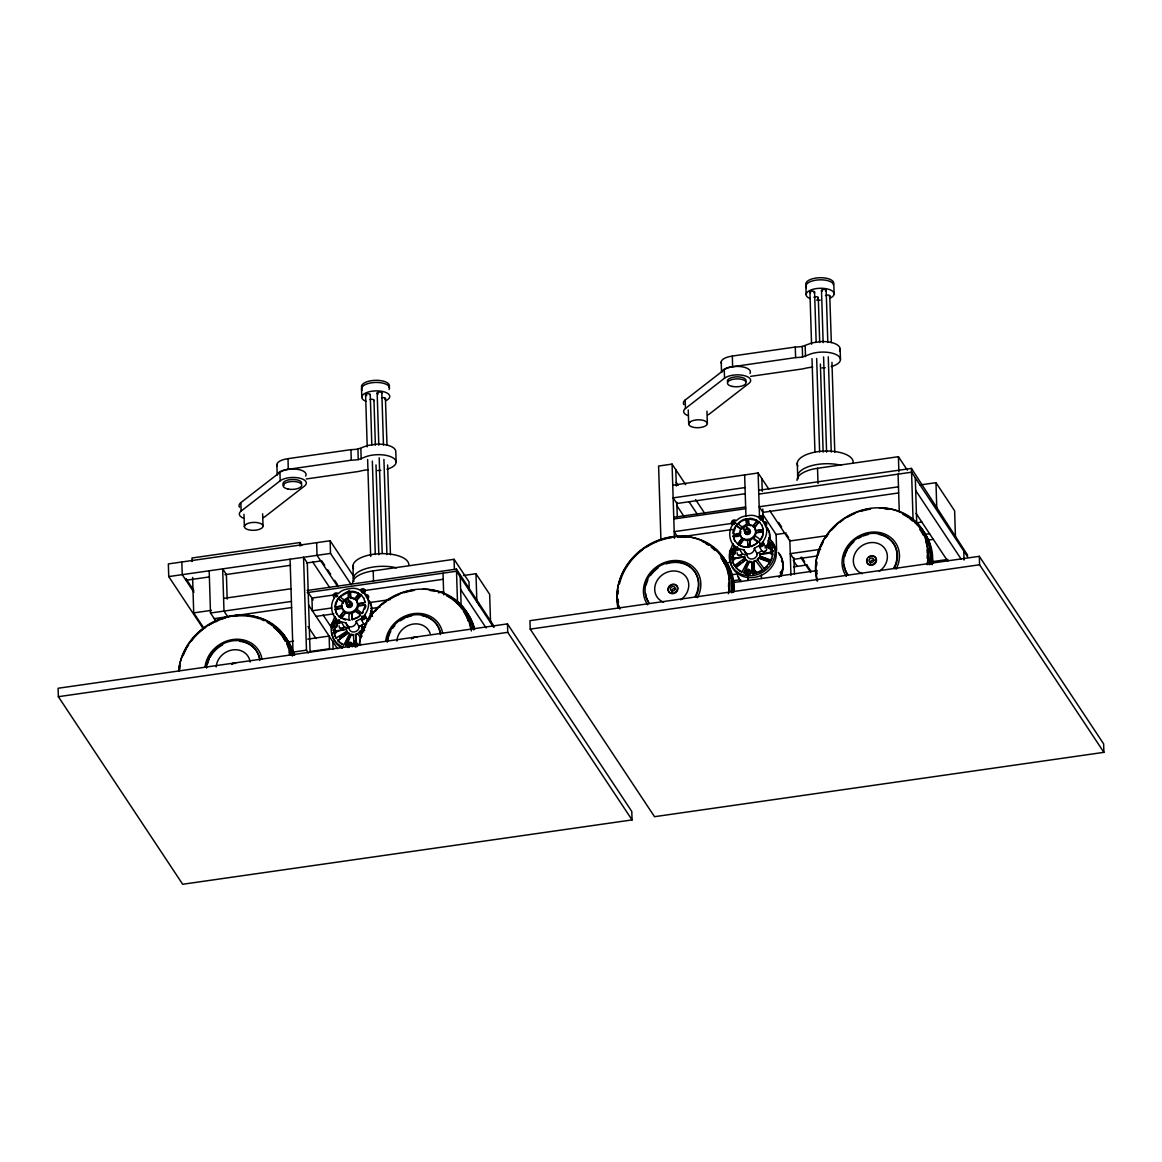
<?xml version="1.0" encoding="UTF-8"?>
<svg xmlns="http://www.w3.org/2000/svg" width="1162" height="1162" viewBox="0 0 1162 1162"><rect width="100%" height="100%" fill="white"/><g stroke="black" fill="none" stroke-linecap="round" stroke-linejoin="round"><path stroke-width="1.5" d="M364.679 630.196L361.484 629.02L361.948 626.972L365.173 626.463M361.818 629.586L361.948 626.972M772.033 558.283A20.989 18.519 -30.3 0 1 771.103 560.723L759.57 556.046L760.035 553.998L769.694 552.473L770.101 553.185A2.571 2.266 -30.3 0 0 772.338 553.998L772.004 553.432A2.571 2.266 -30.3 0 1 769.767 552.618L769.694 552.473M759.904 556.613L760.035 553.998M358.259 604.821C358.826 611.938 348.716 616.615 344.01 611.212M740.383 534.36L740.804 531.426M738.146 544.266L742.039 538.18L745.743 540.432L750.884 539.938L755.518 535.726L755.968 530.424L763.303 529.683L757.973 530.526M772.512 553.286L772.469 553.969A20.989 18.519 -30.3 0 1 770.769 560.142L771.103 560.723M772.846 553.853L772.803 554.535A20.989 18.519 -30.3 0 1 772.628 555.799M352.376 646.842L352.798 644.895A2.803 2.469 -30.3 0 0 351.636 643.399M372.755 612.708L370.867 610.863L370.634 614.364M371.709 613.245L371.128 604.313L364.127 593.143A2.774 2.455 -30.3 0 0 364.447 589.294A2.774 2.455 -30.3 0 0 360.394 589.962L360.205 590.281A13.944 12.303 -30.3 0 0 351.578 588.379L346.349 589.207A13.929 12.288 -30.3 0 0 338.157 593.767L337.982 593.55A2.774 2.455 -30.3 0 0 333.915 594.043A2.774 2.455 -30.3 0 0 334.54 597.733C329.674 604.385 331.199 614.466 336.82 619.491A2.774 2.455 -30.3 0 0 337.329 623.21A2.774 2.455 -30.3 0 0 341.25 621.844L345.971 622.905A5.287 4.663 -30.3 0 0 351.403 626.841A5.287 4.663 -30.3 0 0 356.211 621.292L360.714 618.765A2.774 2.455 -30.3 0 0 364.737 618.881A2.774 2.455 -30.3 0 0 364.766 615.09L366.655 611.778A19.129 16.878 -30.3 0 0 365.565 594.552L364.185 593.114M733.832 524.599L734.442 523.394L736.098 523.336M736.679 550.091L738.306 548.609M745.641 572.125A2.803 2.469 -30.3 0 0 745.496 572.793L745.539 573.462A2.803 2.469 -30.3 0 0 750.478 573.868L750.884 571.922A2.803 2.469 -30.3 0 0 749.083 570.193M757.188 572.881L756.128 573.186L755.837 572.111A2.571 2.266 -30.3 0 0 754.458 570.31L753.484 561.377L755.576 560.534L762.809 570.179L762.17 570.6A20.989 18.519 -30.3 0 1 758.481 572.416M756.128 573.186L756.157 572.677A2.571 2.266 -30.3 0 0 754.792 570.876L754.051 570.222M730.302 551.935L730.157 552.604A2.803 2.469 -30.3 0 0 731.363 554.753L733.396 554.928A2.803 2.469 -30.3 0 0 733.048 549.931L734.399 546.736L732.902 543.584L729.765 552.211A23.56 20.785 -30.3 0 0 753.528 575.451A23.56 20.785 -30.3 0 0 773.892 545.254L768.953 537.89L767.748 543.918L765.017 547.956M768.953 537.89L769.854 539.444L769.215 531.339L762.214 520.169A2.774 2.455 -30.3 0 0 762.533 516.32A2.774 2.455 -30.3 0 0 758.481 516.988L758.292 517.308A13.944 12.303 -30.3 0 0 749.679 515.405L744.435 516.233A13.929 12.288 -30.3 0 0 736.243 520.794L736.069 520.576A2.774 2.455 -30.3 0 0 732.016 521.07A2.774 2.455 -30.3 0 0 732.626 524.759C727.935 531.063 729.14 541.565 734.907 546.518A2.774 2.455 -30.3 0 0 735.415 550.236A2.774 2.455 -30.3 0 0 739.337 548.871L744.072 549.931A5.287 4.663 -30.3 0 0 749.49 553.867A5.287 4.663 -30.3 0 0 754.312 548.319L758.801 545.791A2.774 2.455 -30.3 0 0 762.824 545.908A2.774 2.455 -30.3 0 0 762.853 542.117L764.756 538.805A19.129 16.878 -30.3 0 0 763.652 521.578L762.272 520.126M343.386 602.265L338.069 598.386L335.615 602.802L334.932 607.029L342.093 605.896L342.194 607.915M364.708 608.975C369.618 600.1 356.603 610.05 357.911 603.485M743.201 527.926L741.516 529.204L736.156 525.413C730.186 533.954 733.091 534.898 740.15 533.983C742.3 538.456 722.822 535.958 740.31 535.014M756.099 532.53L763.231 531.412L763.042 534.767M335.121 606.898L338.069 598.386M733.207 533.924L736.156 525.413M331.766 624.154L334.801 616.557L335.586 617.879M729.765 552.211L729.852 551.18M753.092 574.464L754.893 573.157M352.769 645.869L352.812 645.259A2.571 2.266 -30.3 0 1 353.887 643.675L353.48 634.612L351.331 634.408L345.739 645.418L347.743 646.333A2.803 2.469 -30.3 0 1 347.888 645.68M750.855 572.895L750.899 572.285A2.571 2.266 -30.3 0 1 751.974 570.702L751.567 561.638L749.417 561.42L743.825 572.445L745.379 573.389M732.946 549.873L733.948 545.98M336.777 630.734L336.69 631.024A2.571 2.266 -30.3 0 1 334.031 632.651A20.989 18.519 -30.3 0 0 336.123 638.069L346.973 631.111L346.305 629.223L336.777 630.734L337.024 631.591A2.571 2.266 -30.3 0 1 334.351 633.217A20.989 18.519 -30.3 0 0 336.457 638.635M734.936 566.228L734.558 565.662A21.047 18.563 -30.3 0 1 732.452 560.244A2.571 2.266 -30.3 0 0 735.11 558.617L744.726 556.816L734.776 558.05A2.571 2.266 -30.3 0 1 732.118 559.677A20.989 18.519 -30.3 0 0 734.224 565.095L734.936 566.228L740.165 562.466M362.312 593.056L364.258 591.966M370.576 614.306L366.931 620.929M760.398 520.068L761.647 518.935L762.868 519.37M334.845 622.861L336.297 619.724M761.095 539.517L762.795 536.002M344.01 644.794L349.631 633.74L348.004 632.535L337.881 640.611A20.989 18.519 -30.3 0 0 343.705 645.084L343.371 644.518A20.989 18.519 -30.3 0 1 337.546 640.044M345.143 643.777L349.166 635.89M346.073 645.999L351.331 634.408M742.097 571.82L747.66 561.159L746.091 559.547L735.662 567.056A20.989 18.519 -30.3 0 0 741.458 571.544L741.792 572.111A20.989 18.519 -30.3 0 1 737.667 569.38M744.842 567.652L748.052 561.333M744.159 573.011L749.417 561.42M758.684 557.731L757.537 559.968L758.684 557.731L769.883 561.842L769.52 562.481A20.989 18.519 -30.3 0 1 764.102 568.479L764.436 569.046A20.989 18.519 -30.3 0 0 765.482 568.174M769.883 561.842L769.854 563.047A20.989 18.519 -30.3 0 1 769.113 564.166M734.399 546.736L734.834 545.98M361.411 635.541L359.116 632.375L360.583 630.705L363.793 631.881M359.45 632.941L360.583 630.705M343.124 603.456L343.603 602.642L338.287 598.764M363.009 612.49L362.268 613.391L356.719 609.135L355.441 611.256L360.772 615.148L358.259 617.196M759.396 540.926L758.859 542.175C748.996 538.761 754.864 532.37 760.355 540.417M341.265 621.83L344.257 626.943L343.313 628.032A2.774 2.455 -30.3 0 1 340.626 628.453L340.045 628.148A2.774 2.455 -30.3 0 1 339.188 625.839M362.864 618.605L364.345 617.777M739.352 548.856L742.344 553.969L741.4 555.058A2.774 2.455 -30.3 0 1 738.712 555.48L738.131 555.175A2.774 2.455 -30.3 0 1 737.274 552.865M760.95 545.632L762.911 544.949M339.013 597.878C341.497 593.462 361.672 584.704 338.796 597.5M355.209 610.878C365.652 614.756 357.402 617.676 352.071 619.462C353.19 607.857 347.046 613.289 349.486 620.334M736.882 524.527C737.855 523.452 747.965 514.214 746.556 522.639M737.1 524.904L741.458 521.172L746.338 519.341M758.655 541.797L755.039 544.658L750.158 546.489L749.737 539.88L750.158 546.489M760.122 540.039L762.577 535.624L763.26 531.397M759.614 541.303L751.538 546.663M355.238 646.784L357.388 646.435M732.525 552.575L732.089 553.824M771.829 552.429C775.446 551.427 770.086 548.043 770.638 551.805C771.844 553.766 774.618 550.57 772.294 549.873M339.42 617.022L343.952 611.154L339.435 617.007M354.454 599.011L359.189 593.55L354.686 599.389M345.593 620.058L340.916 617.85L345.651 612.389M341.134 618.228L345.869 612.766M356.371 600.623C368.775 588.35 351.984 598.474 358.099 603.775L363.43 602.947M737.507 544.048L742.039 538.18M757.275 520.576L752.773 526.415L757.275 520.576C751.988 517.932 745.249 515.841 748.807 525.209M739.235 545.254L743.738 539.415L739.235 545.254L742.489 546.677M754.458 527.65L758.975 521.796L754.458 527.65L756.331 532.821L763.449 531.789M276.876 464.539L277.21 475.084A13.988 5.941 -1.8 0 1 288.249 469.303L288.031 458.656L350.939 449.65A26.697 11.329 -1.8 0 0 357.925 449.055L367.686 445.467L376.982 444.145A18.665 7.916 -1.8 0 1 395.792 451.51L396.126 462.069M288.423 469.288L351.273 460.196A26.697 11.329 -1.8 0 0 358.259 459.615L364.171 457.392A18.665 7.916 -1.8 0 1 392.175 457.363A18.665 7.916 -1.8 0 1 386.931 469.187M721.21 361.934L721.544 372.494A13.988 5.941 -1.8 0 1 732.583 366.698L732.365 356.051L795.273 347.046A26.697 11.329 -1.8 0 0 802.259 346.45L812.02 342.863L821.316 341.541A18.665 7.916 -1.8 0 1 839.53 350.968M732.757 366.698L795.607 357.591A26.697 11.329 -1.8 0 0 802.593 357.01L808.505 354.802A18.665 7.916 -1.8 0 1 836.509 354.759A18.665 7.916 -1.8 0 1 831.266 366.582M344.068 601.35L344.823 600.58M358.898 626.696L363.706 623.878L360.714 618.765M756.999 553.722L761.793 550.904L758.801 545.791M336.079 596.614L337.706 596.15M338.926 622.12L341.076 622.033M239.546 507.184A13.988 5.941 -1.8 0 1 240.854 502.638L279.926 472.353A13.988 5.941 -1.8 0 1 297.341 469.317A13.988 5.941 -1.8 0 1 305.635 476.1M243.483 518.179A13.988 5.941 -1.8 0 1 241.115 511.077L280.187 480.792A13.988 5.941 -1.8 0 1 299.259 478.061A13.988 5.941 -1.8 0 1 304.531 486.021L265.459 516.306A13.988 5.941 -1.8 0 1 263.266 517.598M683.881 404.579A13.988 5.941 -1.8 0 1 685.188 400.033L724.26 369.748A13.988 5.941 -1.8 0 1 741.676 366.727A13.988 5.941 -1.8 0 1 749.969 373.496M687.817 415.575A13.988 5.941 -1.8 0 1 685.449 408.472L724.536 378.187A13.988 5.941 -1.8 0 1 743.593 375.457A13.988 5.941 -1.8 0 1 748.865 383.416L709.793 413.701A13.988 5.941 -1.8 0 1 707.6 414.994M339.464 637.313L347.307 631.678M337.895 640.596L348.339 633.101L349.631 633.74M734.602 565.662C736.272 564.354 750.637 553.562 742.779 560.578M765.671 526.081L765.729 526.037A2.774 2.455 -30.3 0 0 765.104 521.767M358.07 645.665A2.571 2.266 -30.3 0 0 356.705 643.85L355.398 634.35L357.489 633.508L360.772 637.967M356.298 643.763L355.732 634.917L357.489 633.508M754.385 570.789L753.818 561.943L755.576 560.534M354.221 644.242L354.149 640.567M357.17 618.01L352.071 619.462M773.326 545.123L773.543 545.733A2.803 2.469 -30.3 0 1 772.672 548.232L770.697 549.06A2.803 2.469 -30.3 0 1 768.619 545.312M355.514 646.697C359.334 644.271 351.897 643.341 354.497 646.624M769.694 542.596L770.624 543.191A2.803 2.469 -30.3 0 1 772.875 544.368L773.442 544.499M773.892 545.254L772.991 544.688M362.137 625.359L359.203 626.405A5.287 4.663 -30.3 0 1 354.395 631.954A5.287 4.663 -30.3 0 1 348.963 628.017L345.971 622.905M746.759 525.95L747.66 525.311M755.794 572.619L756.869 572.3A20.989 18.519 -30.3 0 0 761.836 570.034L762.809 570.179M749.65 539.909L747.573 540.243L747.907 546.866L749.025 546.677M747.253 518.76L756.622 520.344M350.721 598.183C346.842 588.8 354.642 590.717 359.407 593.927M350.285 591.545L358.535 593.317M747.907 546.881L743.462 546.706L739.003 544.876M749.258 547.07L743.68 547.084M333.814 622.266L335.862 618.954L334.801 616.557M372.523 616.165L371.608 615.569M747.471 519.138L748.604 518.964L748.924 523.931M736.839 533.866L740.179 532.922M363.575 597.864L365.202 602.657L358.099 603.775M336.965 607.116L342.093 605.896M338.999 616.731L336.53 613.536L335.121 609.12L342.224 608.002M358.012 605.504L365.391 604.763L362.268 613.391M335.121 609.12L342.441 608.38M738.509 555.378L741.588 554.884M763.027 551.718L765.351 551.354M760.369 554.564L770.028 553.039M340.422 628.351L343.502 627.858M337.111 631.3L346.305 629.223M362.283 627.538L365.507 627.03M750.637 376.357L803.073 368.848A26.697 11.329 -1.8 0 1 811.86 367.221L812.717 367.148M306.303 478.962L358.738 471.452A26.697 11.329 -1.8 0 1 367.526 469.826L368.383 469.753M685.696 484.656L672.072 464.103L658.593 466.035L660.931 540.214M672.74 485.208L758.118 472.992L768.779 489.057M301.829 545.559L299.84 542.552L191.991 557.992L192.108 561.537M797.001 480.356A27.99 11.867 -1.8 0 1 817.525 468.286L898.415 456.695L907.362 470.203M353.771 576.425L330.124 540.751L168.345 563.919L168.737 576.584L203.219 628.613M745.031 487.575L673.132 497.873L676.865 503.509L745.263 493.705M758.655 490.291L911.444 468.417L967.452 554.928L967.51 556.627L911.574 472.208L758.786 494.097M168.737 576.584L330.516 553.417L351.2 584.631M209.015 576.977L185.949 580.288L185.905 578.589L193.851 590.601M224.978 574.696L290.616 565.298M306.579 563.004L320.77 560.97M673.742 517.293L745.641 507.01M673.8 518.993L745.699 508.695M898.487 486.805L759.178 506.763L762.911 512.384L898.647 492.949M920.013 484.961L935.976 482.68L954.627 510.815L955.454 537.207M352.667 582.961A27.99 11.867 -1.8 0 1 373.191 570.891L454.081 559.3L468.998 581.813L469.259 590.252M732.075 523.365L674.192 531.659L677.925 537.28L732.292 529.494M223.598 598.415L291.008 588.771M307.117 590.499L456.448 569.119L494.402 626.783M307.175 592.605L456.506 571.225L493.603 627.204M192.601 577.47L193.72 612.882L211.397 610.355M463.551 575.51L475.984 573.723L489.667 594.363L490.553 622.512M333.233 595.046L311.939 598.081L312.346 610.747L331.853 607.958M365.159 590.47L443.216 579.286M209.189 570.789L210.511 613.013L291.401 601.437M786.224 533.024L776.114 534.476L776.623 550.556M214.244 618.634L291.589 607.566M789.855 540.984L827.373 535.624M916.658 522.827L922.018 522.058M370.881 602.366L390.388 599.577M438.292 592.722L443.608 591.952M316.079 616.383L333.814 613.841M371.056 608.51L379.93 607.232M725.916 562.873L731.188 562.117M820.619 549.306L790.262 553.649L793.995 559.285L817.206 555.959M924.211 534.476L929.571 533.707M927.93 540.098L933.289 539.328M731.581 574.783L736.839 574.028M793.69 566.867L807.358 564.921M288.176 641.947L293.521 641.177M307.756 639.129L329.122 636.079L329.529 648.745L310.385 651.475M731.799 580.913L740.572 579.649M733.12 582.583L816.93 570.586M290.079 559.212L292.998 652.085L306.477 650.168L308.337 652.971M931.982 561.711L947.974 559.416M507.474 623.892L58.1 688.253L58.361 696.692L182.681 884.267L632.055 819.922L631.794 811.468L507.474 623.892L507.736 632.346L632.055 819.922M979.319 556.322L529.945 620.682L530.206 629.121L654.526 816.697L1103.9 752.337L1103.639 743.898L979.319 556.322L979.581 564.761L1103.9 752.337M58.361 696.692L507.736 632.346M530.206 629.121L979.581 564.761M749.751 562.001L751.901 562.205L752.351 569.395M351.665 634.975L353.48 634.612M346.363 627.858L349.312 628.206M749.969 525.616L750.986 525.761M742.344 553.969L747.398 555.233M344.257 626.943L348.963 628.017M355.964 643.196L356.371 643.283A2.571 2.266 -30.3 0 1 357.736 645.084L358.767 645.288A20.989 18.519 -30.3 0 0 361.324 644.285M365.42 624.793L363.706 623.892M743.811 572.474L745.844 573.491M345.724 645.447L347.758 646.464M352.885 598.75L353.858 599.026M336.283 631.068L334.627 631.329L334.191 632.578M759.57 556.046L770.755 560.142M759.004 558.297L770.217 562.408M752.54 526.037L754.24 527.272M742.823 538.863L743.651 539.371M758.132 521.172L759.628 522.45M738.364 544.644L734.616 540.562L733.207 536.147M360.046 594.145L361.542 595.423M340.916 617.85L350.038 620.232M734.631 558.283L733.004 558.152L732.278 559.605M758.35 521.549L759.207 522.174M737.638 523.655L742.983 527.548M753.296 537.904L758.888 542.175M736.374 525.79L740.368 528.695M360.264 594.537L361.121 595.147M339.551 596.629L344.882 600.522M355.369 599.563L356.095 600.188M765.235 525.892L767.269 527.795M761.793 550.919L763.507 551.819L765.54 551.253A2.774 2.455 -30.3 0 0 765.845 547.229L762.606 541.986M768.227 540.577L769.462 542.349M370.141 613.551L371.375 615.323M344.228 611.59L342.427 608.292M759.411 522.058L761.88 525.268M361.324 595.046L363.793 598.241M757.203 559.401L764.422 569.031M359.116 632.375L362.065 636.253M915.7 490.509L961.206 559.183M916.063 513.343L947.727 561.115M732.365 356.051L732.249 356.153A13.988 5.941 -1.8 0 0 721.5 363.474M778.613 522.421L781.619 526.952M786.63 534.505L788.635 537.527M801.649 557.179L804.656 561.711M807.663 566.243L810.669 570.774M769.767 510.67L789.753 540.824M800.734 557.397L810.727 572.474M762.621 514.112L776.463 535.014M793.297 560.389L797.248 566.359M769.026 541.594L770.13 543.351M695.588 499.587L704.492 513.023M676.197 482.39L678.187 485.382M689.066 501.81L696.982 513.749M676.574 505.223L684.491 517.177M460.631 589.512L486.152 628.017M288.031 458.656L287.915 458.743A13.988 5.941 -1.8 0 0 277.166 466.078M370.925 614.567L372.043 616.339M321.714 560.796L324.692 565.284M327.669 569.787L330.662 574.289M334.641 580.303L337.619 584.806M337.721 586.563L317.037 555.349L316.645 542.683M312.767 562.059L329.674 587.565M308.22 592.46L313.188 599.97M323.138 614.974L332.085 628.482M308.613 605.126L337.459 648.643M308.061 626.565L316.02 638.563M292.998 652.085L294.857 654.903M227.723 616.717L223.99 611.081L222.668 568.872L226.401 574.493L227.171 599.113M210.511 613.013L216.234 621.641M193.909 592.286L182.231 574.653L181.824 561.987M193.72 612.882L203.67 627.887M741.69 537.904L740.514 535.319M754.312 548.319L757.319 554.289M744.072 549.931L746.309 553.766M746.091 559.547L735.996 567.622A20.989 18.519 -30.3 0 0 736.781 568.538M752.134 570.615L752.468 571.181A2.571 2.266 -30.3 0 0 751.451 572.256M370.867 610.863L371.767 612.418L371.651 606.767M364.519 614.959L367.758 620.203A2.774 2.455 -30.3 0 1 368.528 621.205M351.65 612.853L352.289 619.84M356.211 621.292L359.232 627.262M331.228 624.43L331.678 625.185A23.56 20.785 -30.3 0 0 343.836 647.379M831.338 342.616L829.755 295.656A2.339 0.988 -1.8 0 0 827.402 295.032L826.807 295.104A2.339 0.988 -1.8 0 0 825.456 295.627M387.004 445.22L385.421 398.261A2.339 0.988 -1.8 0 0 383.068 397.636L382.472 397.709A2.339 0.988 -1.8 0 0 381.92 397.825M767.356 527.94L769.549 532.893M369.269 600.914L371.462 605.867M761.662 524.89L763.303 529.683M734.849 540.94L733.425 536.524M336.762 613.914L335.339 609.498M744.392 556.249L745.176 558.356M762.984 528.245L763.071 529.306M364.897 601.219L364.984 602.279M747.907 543.932L748.125 547.244M746.12 518.964L746.541 525.558M350.517 591.937L350.939 598.561M348.034 591.937L348.455 598.546M963.777 550.991L964.068 560.04M935.976 482.68L936.804 509.072M915.293 477.843L916.76 524.556M911.444 468.417L913.1 520.721M898.415 456.695L898.894 471.903M898.081 474.14L899.272 511.876M840.126 348.905L840.46 359.465M834.113 293.812L833.851 285.358A13.988 5.941 -1.8 0 0 817.917 279.94A13.988 5.941 -1.8 0 0 806.37 287.711M831.963 362.37L834.781 452.207M826.167 290.369L827.809 342.456M828.259 356.836L831.251 452.047M821.505 290.5L823.146 342.601M823.597 356.966L826.589 452.192M818.295 297.617L819.704 342.529M820.387 364.084L823.146 452.12M814.591 292.025L816.16 342.325M816.668 358.492L819.617 451.916M817.525 468.286L818.004 483.479M809.929 292.156L811.555 344.257M812.006 358.637L814.954 452.047M805.876 286.186L806.137 294.625M805.179 346.029L805.513 356.589M802.259 346.45L802.593 357.01M795.273 347.046L795.607 357.591M797.277 462.999L797.669 475.665M793.937 557.818L794.445 573.897M789.826 539.691L790.944 575.408M761.851 478.613L762.243 491.279M762.809 509.029L763.085 517.976M758.118 472.992L759.469 515.913M761.328 574.958L761.43 578.531M744.639 474.909L745.931 516.059M747.849 576.889L747.95 580.463M724.26 369.748L724.536 378.187M706.961 411.174L707.353 423.491M688.253 409.939L688.703 424.014M685.188 400.033L685.449 408.472M675.805 469.738L676.313 486.021M676.821 502.304L677.286 516.77M672.072 464.103L674.41 538.282M478.831 603.296L478.889 604.981M475.984 573.723L476.87 601.872M460.167 574.74L461.198 607.61M456.448 569.119L457.537 603.79M454.081 559.3L454.4 569.438M443.027 573.157L443.71 594.871M387.629 464.974L390.447 554.811M381.833 392.959L383.475 445.061M383.925 459.44L386.917 554.652M377.171 393.105L378.812 445.206M379.204 457.77L382.196 552.996M373.961 400.222L375.37 445.133M375.994 464.887L378.812 554.724M370.257 394.63L371.825 444.93M372.334 461.096L375.282 554.521M373.191 570.891L373.51 581.015M365.594 394.76L367.221 446.862M367.628 459.44L370.663 556.453M361.542 388.791L361.803 397.23M360.845 448.634L361.179 459.193M357.925 449.055L358.259 459.615M350.939 449.65L351.273 460.196M352.943 565.603L353.335 578.269M330.124 540.751L330.516 553.417M332.855 641.7L333.087 648.948M310.094 652.216L307.291 562.902L303.558 557.281L306.477 650.168M299.84 542.552L299.956 546.096M279.926 472.353L280.187 480.792M262.627 513.778L263.019 526.095M243.976 514.301L244.369 526.618M240.854 502.638L241.115 511.077M769.738 533.794L769.854 539.444M362.036 390.301A13.988 5.941 -1.8 0 1 375.413 382.443A13.988 5.941 -1.8 0 1 389.067 389.517M361.978 388.195A13.988 5.941 -1.8 0 1 375.341 380.323A13.988 5.941 -1.8 0 1 388.994 387.411M284.094 485.455A9.325 3.951 -1.8 0 1 283.47 482.448L284.487 481.489A9.325 3.951 -1.8 0 1 295.148 479.557A9.325 3.951 -1.8 0 1 301.684 483.334M365.972 401.311A13.988 5.941 -1.8 0 1 365.812 392.916A13.988 5.941 -1.8 0 1 385.595 392.335A13.988 5.941 -1.8 0 1 385.755 400.73M380.86 470.305A18.665 7.916 -1.8 0 1 377.621 470.523M385.537 398.508A2.339 0.988 -1.8 0 1 384.956 399.234M369.966 399.626A2.339 0.988 -1.8 0 1 373.031 399.452A2.339 0.988 -1.8 0 1 373.656 400.716M378.347 393.918A2.339 0.988 -1.8 0 1 377.374 392.683A2.339 0.988 -1.8 0 1 380.279 392.073A2.339 0.988 -1.8 0 1 381.761 393.221M366.771 395.588A2.339 0.988 -1.8 0 1 365.798 394.339A2.339 0.988 -1.8 0 1 368.703 393.744A2.339 0.988 -1.8 0 1 370.17 394.877M353.495 568.683A27.99 11.867 -1.8 0 1 378.739 553.751A27.99 11.867 -1.8 0 1 408.806 565.458M353.887 581.349A27.99 11.867 -1.8 0 1 365.478 568.799A27.99 11.867 -1.8 0 1 396.562 567.855M349.094 602.497A2.789 2.469 -30.3 0 1 352.304 604.4A2.789 2.469 -30.3 0 1 349.646 607.479A2.789 2.469 -30.3 0 1 346.901 605.039M342.18 648.164A23.792 20.989 -30.3 0 1 332.027 632.607M371.491 612.011A23.792 20.989 -30.3 0 1 372.508 612.94M348.847 602.09A2.789 2.469 -30.3 0 1 352.086 604.211A2.789 2.469 -30.3 0 1 348.934 607.072A2.789 2.469 -30.3 0 1 346.799 603.964M348.934 602.279A2.556 2.251 -30.3 0 1 351.839 604.066A2.556 2.251 -30.3 0 1 349.37 606.855A2.556 2.251 -30.3 0 1 346.886 604.589M348.092 600.856A2.556 2.251 -30.3 0 1 350.982 603.238A2.556 2.251 -30.3 0 1 347.293 605.242A2.556 2.251 -30.3 0 1 346.93 601.48M349.37 601.538A1.83 1.612 -30.3 0 1 350.169 603.586A1.83 1.612 -30.3 0 1 347.975 604.734A1.83 1.612 -30.3 0 1 346.799 602.889M366.335 594.639A2.774 2.455 -30.3 0 1 367.642 599.011M334.961 622.919A2.803 2.469 -30.3 0 1 335.31 627.901L333.276 627.741A2.803 2.469 -30.3 0 1 332.071 625.577M332.986 623.733A2.803 2.469 -30.3 0 1 333.581 623.311M348.077 647.554A2.803 2.469 -30.3 0 1 347.453 646.435L347.409 645.767A2.803 2.469 -30.3 0 1 347.859 644.474M349.602 643.225A2.803 2.469 -30.3 0 1 350.997 643.167M349.384 647.278A2.803 2.469 -30.3 0 1 347.002 644.155A2.803 2.469 -30.3 0 1 351.084 642.455A2.803 2.469 -30.3 0 1 351.36 646.45M369.792 619.898A2.803 2.469 -30.3 0 1 372.421 615.976M353.364 645.23A2.571 2.266 -30.3 0 1 353.727 644.692M351.331 643.733A2.803 2.469 -30.3 0 1 353.117 645.462M454.473 600.434A59.436 52.058 -33.5 0 1 474.183 629.412M458.206 603.848A59.436 52.058 -33.5 0 1 474.735 629.136M385.682 641.206A29.791 26.087 -33.5 0 1 413.396 613.681A29.791 26.087 -33.5 0 1 442.591 633.058M422.067 615.686A27.699 24.257 -33.5 0 1 440.601 633.58M387.687 641.163A27.699 24.257 -33.5 0 1 390.752 631.416M392.596 628.41A27.699 24.257 -33.5 0 1 394.819 625.621M400.222 620.842A27.699 24.257 -33.5 0 1 404.928 618.14M406.584 617.429A27.699 24.257 -33.5 0 1 411.726 615.875M422.866 589.236A59.436 52.058 -33.5 0 1 472.789 628.497M359.261 644.765A59.436 52.058 -33.5 0 1 365.042 625.33M365.812 623.863A59.436 52.058 -33.5 0 1 382.022 604.284M386.147 601.175A59.436 52.058 -33.5 0 1 414.558 589.86M464.292 612.359A57.388 50.256 -33.5 0 1 468.417 621.35M363.125 631.562A57.388 50.256 -33.5 0 1 366.742 623.326M369.211 619.157A57.388 50.256 -33.5 0 1 372.043 615.119M375.195 611.314A57.388 50.256 -33.5 0 1 377.461 608.917M382.4 604.429A57.388 50.256 -33.5 0 1 386.38 601.422M390.592 598.72A57.388 50.256 -33.5 0 1 399.554 594.319M404.216 592.678A57.388 50.256 -33.5 0 1 413.803 590.514M429.911 590.441A57.388 50.256 -33.5 0 1 435.082 591.429M446.31 595.612A57.388 50.256 -33.5 0 1 462.505 609.614M453.674 599.229A59.436 52.058 -33.5 0 1 473.718 629.906M447.559 595.772A59.436 52.058 -33.5 0 1 450.682 597.399M359.436 645.288A58.245 51.026 -33.5 0 1 414.703 589.599A58.245 51.026 -33.5 0 1 471.336 630.995M469.216 622.556A57.388 50.256 -33.5 0 1 470.842 629.02M463.304 610.834A57.388 50.256 -33.5 0 1 468.678 621.016M396.838 641.075A17.677 15.484 -33.5 0 1 411.856 624.314A17.677 15.484 -33.5 0 1 430.172 633.537M412.641 638.461A5.011 4.387 -33.5 0 1 413.788 637.836M387.178 642.223A27.699 24.257 -33.5 0 1 413.062 614.974A27.699 24.257 -33.5 0 1 440.413 634.597M411.392 638.926A5.011 4.387 -33.5 0 1 417.202 637.372M276.614 628.308A59.436 52.058 -33.5 0 1 293.536 655.281M205.035 667.075A29.791 26.087 -33.5 0 1 232.749 639.55A29.791 26.087 -33.5 0 1 261.944 658.927M239.75 641.322A27.699 24.257 -33.5 0 1 259.954 659.45M207.62 663.72A27.699 24.257 -33.5 0 1 209.32 658.854M210.104 657.285A27.699 24.257 -33.5 0 1 222.668 644.823M286.999 639.55A59.436 52.058 -33.5 0 1 294.088 655.005M219.139 619.695A59.436 52.058 -33.5 0 1 292.403 656.094M178.614 670.634A59.436 52.058 -33.5 0 1 217.57 620.334M291.096 650.735A58.231 51.012 -33.5 0 1 292.025 653.959M282.773 636.834A57.388 50.256 -33.5 0 1 285.242 641.119M289.062 652.042A57.388 50.256 -33.5 0 1 289.643 655.353M179.776 669.385A57.388 50.256 -33.5 0 1 180.255 665.928M183.088 655.76A57.388 50.256 -33.5 0 1 186.094 649.209M186.879 647.8A57.388 50.256 -33.5 0 1 188.564 645.026M191.396 640.988A57.388 50.256 -33.5 0 1 205.732 627.291M208.506 625.461A57.388 50.256 -33.5 0 1 218.906 620.203M220.446 619.607A57.388 50.256 -33.5 0 1 225.167 618.082M233.155 616.383A57.388 50.256 -33.5 0 1 259.431 618.78M261.014 619.375A57.388 50.256 -33.5 0 1 264.137 620.726M267.144 622.295A57.388 50.256 -33.5 0 1 272.721 625.998M274.014 627.03A57.388 50.256 -33.5 0 1 281.858 635.498M286.767 643.821A57.388 50.256 -33.5 0 1 288.568 648.44M289.062 650.008A57.388 50.256 -33.5 0 1 290.195 654.889M273.535 627.204A57.388 50.256 -33.5 0 1 285.271 640.872M275.815 627.102A59.436 52.058 -33.5 0 1 292.737 654.075M268.495 622.425A59.436 52.058 -33.5 0 1 271.545 624.154M178.788 671.157A58.245 51.026 -33.5 0 1 233.141 615.599A58.245 51.026 -33.5 0 1 290.471 655.165M216.19 666.944A17.677 15.484 -33.5 0 1 232.69 649.907A17.677 15.484 -33.5 0 1 250.12 662.093M231.993 664.33A5.011 4.387 -33.5 0 1 235.639 663.357M206.531 668.092A27.699 24.257 -33.5 0 1 232.415 640.843A27.699 24.257 -33.5 0 1 259.765 660.466M231.717 663.938A5.011 4.387 -33.5 0 1 235.363 662.95M805.803 284.065A13.988 5.941 -1.8 0 1 821.505 277.718A13.988 5.941 -1.8 0 1 833.328 284.806M745.597 381.761A9.325 3.951 -1.8 0 0 740.63 377.113A9.325 3.951 -1.8 0 0 728.821 378.885L727.804 379.843A9.325 3.951 -1.8 0 0 727.601 381.906M810.306 298.707A13.988 5.941 -1.8 0 1 810.146 290.311A13.988 5.941 -1.8 0 1 829.929 289.73A13.988 5.941 -1.8 0 1 830.089 298.126M820.241 300.159A13.988 5.941 -1.8 0 1 816.61 300.057M825.194 367.7A18.665 7.916 -1.8 0 1 821.955 367.918M829.871 295.903A2.339 0.988 -1.8 0 1 829.29 296.63M813.937 297.24A2.339 0.988 -1.8 0 1 817.365 296.862A2.339 0.988 -1.8 0 1 817.627 298.329M822.202 291.183A2.339 0.988 -1.8 0 1 822.173 289.774A2.339 0.988 -1.8 0 1 825.47 289.687A2.339 0.988 -1.8 0 1 825.499 291.081M810.626 292.839A2.339 0.988 -1.8 0 1 810.597 291.444A2.339 0.988 -1.8 0 1 813.894 291.342A2.339 0.988 -1.8 0 1 813.923 292.737M797.829 466.078A27.99 11.867 -1.8 0 1 823.074 451.147A27.99 11.867 -1.8 0 1 853.14 462.868M798.221 478.744A27.99 11.867 -1.8 0 1 809.812 466.194A27.99 11.867 -1.8 0 1 840.896 465.265M930.486 547.738A58.245 51.026 -33.5 0 1 931.314 551.02M931.909 554.39A58.245 51.026 -33.5 0 1 932.244 557.804M932.331 559.503A58.245 51.026 -33.5 0 1 932.229 564.703M914.712 522.508A59.436 52.058 -33.5 0 1 932.563 563.439M913.768 521.099A59.436 52.058 -33.5 0 1 931.474 563.817M846.328 576.337A29.791 26.087 -33.5 0 1 869.902 532.341A29.791 26.087 -33.5 0 1 896.033 569.22M878.574 534.331A27.699 24.257 -33.5 0 1 894.246 568.523M848.042 575.146A27.699 24.257 -33.5 0 1 844.178 564.747M844.774 556.511A27.699 24.257 -33.5 0 1 847.258 550.076M848.129 548.566A27.699 24.257 -33.5 0 1 853.881 541.739M858.239 538.514A27.699 24.257 -33.5 0 1 861.434 536.786M863.09 536.074A27.699 24.257 -33.5 0 1 868.232 534.535M879.373 507.896A59.436 52.058 -33.5 0 1 929.237 564.776M816.93 580.855A59.436 52.058 -33.5 0 1 831.062 530.075M832.224 528.826A59.436 52.058 -33.5 0 1 839.894 521.869M842.653 519.821A59.436 52.058 -33.5 0 1 871.064 508.52M929.571 548.406A58.231 51.012 -33.5 0 1 930.152 551.776M930.588 556.888A58.231 51.012 -33.5 0 1 930.326 563.846M927 549.815A57.388 50.256 -33.5 0 1 927.232 553.185M927.247 554.87A57.388 50.256 -33.5 0 1 927.131 558.312M817.089 574.057A57.388 50.256 -33.5 0 1 816.741 570.702M816.683 565.618A57.388 50.256 -33.5 0 1 816.93 562.176M818.121 555.305A57.388 50.256 -33.5 0 1 819.631 550.222M820.924 546.866A57.388 50.256 -33.5 0 1 823.262 541.986M825.717 537.803A57.388 50.256 -33.5 0 1 828.564 533.779M831.702 529.974A57.388 50.256 -33.5 0 1 836.379 525.282M840.213 522.043A57.388 50.256 -33.5 0 1 842.886 520.082M847.098 517.38A57.388 50.256 -33.5 0 1 854.535 513.619M860.722 511.338A57.388 50.256 -33.5 0 1 870.309 509.159M884.674 508.883A57.388 50.256 -33.5 0 1 888.16 509.377M902.816 514.272A57.388 50.256 -33.5 0 1 908.553 517.787M909.89 518.775A57.388 50.256 -33.5 0 1 912.417 520.896M910.18 517.874A59.436 52.058 -33.5 0 1 930.442 564.398M904.065 514.432A59.436 52.058 -33.5 0 1 907.202 516.059M817.67 580.913A58.245 51.026 -33.5 0 1 869.379 508.52A58.245 51.026 -33.5 0 1 927.305 563.526M925.722 541.216A57.388 50.256 -33.5 0 1 927.291 564.688M919.81 529.48A57.388 50.256 -33.5 0 1 923.194 535.116M872.793 556.148A5.011 4.387 -33.5 0 1 876.264 561.595A5.011 4.387 -33.5 0 1 869.772 565.095A5.011 4.387 -33.5 0 1 867.433 559.038M869.147 557.121A5.011 4.387 -33.5 0 1 871.544 556.162M862.277 573.781A17.677 15.484 -33.5 0 1 856.99 550.28A17.677 15.484 -33.5 0 1 883.076 546.547A17.677 15.484 -33.5 0 1 879.3 571.341M870.44 563.236A2.498 2.193 -33.5 0 1 874.405 560.462M847.635 574.536A27.699 24.257 -33.5 0 1 869.568 533.634A27.699 24.257 -33.5 0 1 893.854 567.928M731.363 574.58A58.245 51.026 -33.5 0 1 733.629 586.244M733.716 587.957A58.245 51.026 -33.5 0 1 733.701 591.4M725.364 562.669A58.245 51.026 -33.5 0 1 728.022 566.911M721.181 555.538A59.436 52.058 -33.5 0 1 733.934 591.894M721.413 555.378A59.436 52.058 -33.5 0 1 732.844 592.271M720.789 556.22A58.231 51.012 -33.5 0 1 722.822 558.849M647.699 604.792A29.791 26.087 -33.5 0 1 671.287 560.796A29.791 26.087 -33.5 0 1 697.403 597.675M666.146 563.919A27.699 24.257 -33.5 0 1 693.351 570.034A27.699 24.257 -33.5 0 1 695.631 596.977M648.556 602.265A27.699 24.257 -33.5 0 1 645.564 593.186M646.159 584.951A27.699 24.257 -33.5 0 1 647.859 580.085M650.488 575.524A27.699 24.257 -33.5 0 1 658.113 567.957M617.908 607.624A59.436 52.058 -33.5 0 1 672.435 536.96A59.436 52.058 -33.5 0 1 730.883 591.443M724.551 561.435A58.231 51.012 -33.5 0 1 727.79 567.303M729.62 571.965A58.231 51.012 -33.5 0 1 731.261 578.531M731.74 581.93A58.231 51.012 -33.5 0 1 731.857 590.528M721.297 558.08A57.388 50.256 -33.5 0 1 724.492 563.846M728.632 583.324A57.388 50.256 -33.5 0 1 728.501 586.752M619.854 609.062A57.388 50.256 -33.5 0 1 619.041 605.823M618.46 602.512A57.388 50.256 -33.5 0 1 618.126 599.142M618.053 594.072A57.388 50.256 -33.5 0 1 618.3 590.616M619.506 583.76A57.388 50.256 -33.5 0 1 642.92 549.495M645.636 547.592A57.388 50.256 -33.5 0 1 657.445 541.434M658.97 540.838A57.388 50.256 -33.5 0 1 671.694 537.614M680.729 537.018A57.388 50.256 -33.5 0 1 686.059 537.338M705.683 543.525A57.388 50.256 -33.5 0 1 708.559 545.283M711.26 547.229A57.388 50.256 -33.5 0 1 715.022 550.468M721.733 555.48A59.436 52.058 -33.5 0 1 731.828 592.852M618.242 605.591A59.436 52.058 -33.5 0 1 617.893 602.105M702.226 541.477A59.436 52.058 -33.5 0 1 710.084 545.385M714.354 548.333A59.436 52.058 -33.5 0 1 716.983 550.527M618.62 607.726A58.245 51.026 -33.5 0 1 672.58 536.699A58.245 51.026 -33.5 0 1 728.342 593.709M727.107 569.67A57.388 50.256 -33.5 0 1 728.661 593.143M721.181 557.934A57.388 50.256 -33.5 0 1 726.555 568.116M671.665 584.951A5.011 4.387 -33.5 0 1 677.838 589.25A5.011 4.387 -33.5 0 1 670.401 593.259A5.011 4.387 -33.5 0 1 670.518 585.561M663.647 602.221A17.677 15.484 -33.5 0 1 658.36 578.734A17.677 15.484 -33.5 0 1 684.447 574.987A17.677 15.484 -33.5 0 1 680.685 599.781M672.072 592.184A2.498 2.193 -33.5 0 1 675.776 588.916M649.021 602.991A27.699 24.257 -33.5 0 1 670.939 562.074A27.699 24.257 -33.5 0 1 695.225 596.367M779.266 554.129A23.56 20.785 -30.3 0 1 780.617 575.364M741.051 581.596A23.56 20.785 -30.3 0 1 738.451 576.831M757.304 553.432A5.287 4.663 -30.3 0 1 752.482 558.98A5.287 4.663 -30.3 0 1 747.064 555.044M749.214 529.712A2.789 2.469 -30.3 0 1 749.94 533.155A2.789 2.469 -30.3 0 1 746.178 534.23A2.789 2.469 -30.3 0 1 745.452 530.773M778.22 552.342A23.792 20.989 -30.3 0 1 779.005 577.427M740.586 581.232A23.792 20.989 -30.3 0 1 737.492 575.132M775.141 549.568A23.792 20.989 -30.3 0 1 776.231 550.425M769.578 539.037A23.792 20.989 -30.3 0 1 764 573.926A23.792 20.989 -30.3 0 1 730.491 562.393M730.259 561.028A23.792 20.989 -30.3 0 1 730.273 555.378M747.645 529A2.789 2.469 -30.3 0 1 750.086 531.905A2.789 2.469 -30.3 0 1 746.338 533.983A2.789 2.469 -30.3 0 1 745.205 530.351M748.88 529.494A2.556 2.251 -30.3 0 1 749.49 532.675A2.556 2.251 -30.3 0 1 746.033 533.605A2.556 2.251 -30.3 0 1 745.408 530.424M747.66 529.218A2.556 2.251 -30.3 0 1 748.299 529.276M746.832 527.78A2.556 2.251 -30.3 0 1 749.069 530.264A2.556 2.251 -30.3 0 1 745.975 532.428A2.556 2.251 -30.3 0 1 744.276 529.567M746.556 528.463A1.83 1.612 -30.3 0 1 748.357 530.322A1.83 1.612 -30.3 0 1 745.772 531.673A1.83 1.612 -30.3 0 1 745.321 529.117M767.428 566.272A20.989 18.519 -30.3 0 1 766.484 567.245M748.72 570.702A2.803 2.469 -30.3 0 1 751.204 572.488M746.759 571.53A2.803 2.469 -30.3 0 1 747.34 571.094M780.661 571.646A22.093 19.493 -30.3 0 1 780.21 572.939M781.503 560.926A22.093 19.493 -30.3 0 1 781.953 562.132M782.578 564.616A22.093 19.493 -30.3 0 1 780.922 576.337M334.656 595.336C336.777 599.912 338.345 591.269 334.656 595.336M337.503 620.842C339.624 625.403 341.178 616.761 337.503 620.842M361.208 591.153C363.314 595.714 364.883 587.071 361.208 591.153M361.643 617.037C363.75 621.597 365.318 612.955 361.643 617.037M732.743 522.363C734.863 526.923 736.432 518.281 732.743 522.363M735.59 547.868C737.71 552.429 739.279 543.787 735.59 547.868M759.294 518.179C761.415 522.74 762.969 514.098 759.294 518.179M759.73 544.063C761.836 548.624 763.405 539.981 759.73 544.063M332.942 624.241C334.409 629.063 337.082 620.595 332.942 624.241M333.131 630.022C334.598 634.859 337.256 626.376 333.131 630.022M348.28 644.445C349.747 649.267 352.42 640.785 348.28 644.445M731.029 551.267C732.496 556.09 735.168 547.622 731.029 551.267M731.218 557.048C732.685 561.885 735.357 553.402 731.218 557.048M746.367 571.457C747.834 576.294 750.507 567.811 746.367 571.457M752.061 572.227C753.513 577.049 756.186 568.581 752.061 572.227M769.041 545.268C770.508 550.105 773.18 541.623 769.041 545.268M245.574 524.614L244.674 525.587A9.325 3.951 -1.8 0 0 250.164 530.119A9.325 3.951 -1.8 0 0 261.784 528.114L262.714 527.127A9.325 3.951 -1.8 0 0 257.209 522.595A9.325 3.951 -1.8 0 0 245.589 524.599M689.908 422.009L689.008 422.983A9.325 3.951 -1.8 0 0 694.498 427.514A9.325 3.951 -1.8 0 0 706.118 425.51L707.048 424.522A9.325 3.951 -1.8 0 0 701.543 420.005A9.325 3.951 -1.8 0 0 689.923 422.009M287.856 488.999A9.325 3.951 -1.8 0 0 301.771 485.164A9.325 3.951 -1.8 0 0 287.726 482.143A9.325 3.951 -1.8 0 0 287.856 488.999M349.036 612.461A8.236 7.262 -30.3 0 0 356.807 600.943A8.236 7.262 -30.3 0 0 342.993 601.422A8.236 7.262 -30.3 0 0 349.036 612.461M347.031 602.904A1.83 1.612 -30.3 0 0 349.152 600.58A1.83 1.612 -30.3 0 0 346.145 600.231A1.83 1.612 -30.3 0 0 347.031 602.904M334.046 627.073A2.803 2.469 -30.3 0 0 336.675 623.152A2.803 2.469 -30.3 0 0 331.969 623.34A2.803 2.469 -30.3 0 0 334.046 627.073M732.191 386.394A9.325 3.951 -1.8 0 0 746.106 382.559A9.325 3.951 -1.8 0 0 732.06 379.538A9.325 3.951 -1.8 0 0 732.191 386.394M870.309 564.848A5.011 4.387 -33.5 0 0 876.032 558.457A5.011 4.387 -33.5 0 0 867.898 557.586A5.011 4.387 -33.5 0 0 870.309 564.848M870.861 562.582A2.498 2.193 -33.5 0 0 873.722 559.372A2.498 2.193 -33.5 0 0 869.655 558.937A2.498 2.193 -33.5 0 0 870.861 562.582M671.68 593.303A5.011 4.387 -33.5 0 0 677.417 586.897A5.011 4.387 -33.5 0 0 669.283 586.026A5.011 4.387 -33.5 0 0 671.68 593.303M672.232 591.022A2.498 2.193 -33.5 0 0 675.107 587.827A2.498 2.193 -33.5 0 0 671.04 587.391A2.498 2.193 -33.5 0 0 672.232 591.022M747.122 539.488A8.236 7.262 -30.3 0 0 754.893 527.969A8.236 7.262 -30.3 0 0 741.08 528.449A8.236 7.262 -30.3 0 0 747.122 539.488M745.132 529.93A1.83 1.612 -30.3 0 0 747.239 527.606A1.83 1.612 -30.3 0 0 744.232 527.257A1.83 1.612 -30.3 0 0 745.132 529.93M747.471 574.289A2.803 2.469 -30.3 0 0 750.1 570.368A2.803 2.469 -30.3 0 0 745.394 570.557A2.803 2.469 -30.3 0 0 747.471 574.289M732.133 554.1A2.803 2.469 -30.3 0 0 734.762 550.178A2.803 2.469 -30.3 0 0 730.056 550.367A2.803 2.469 -30.3 0 0 732.133 554.1M770.145 548.101A2.803 2.469 -30.3 0 0 772.759 544.179A2.803 2.469 -30.3 0 0 768.067 544.368A2.803 2.469 -30.3 0 0 770.145 548.101"/></g></svg>
